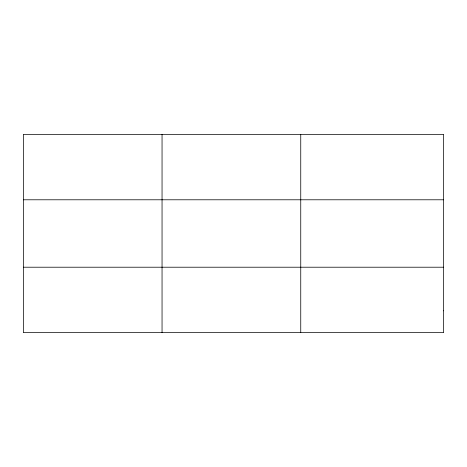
<?xml version="1.0" encoding="UTF-8"?>
<svg xmlns="http://www.w3.org/2000/svg" width="467" height="467" viewBox="0 0 467 467"><rect width="100%" height="100%" fill="white"/><g stroke="black" fill="none" stroke-linecap="round" stroke-linejoin="round"><path stroke-width="0.7" d="M162.049 332.644L162.049 134.356M300.748 332.644L300.748 134.356M23.35 199.788L443.65 199.788M23.35 267.212L443.65 267.212M443.65 310.835L443.65 332.644L23.35 332.644L23.35 134.356L443.65 134.356L443.65 310.835"/></g></svg>
